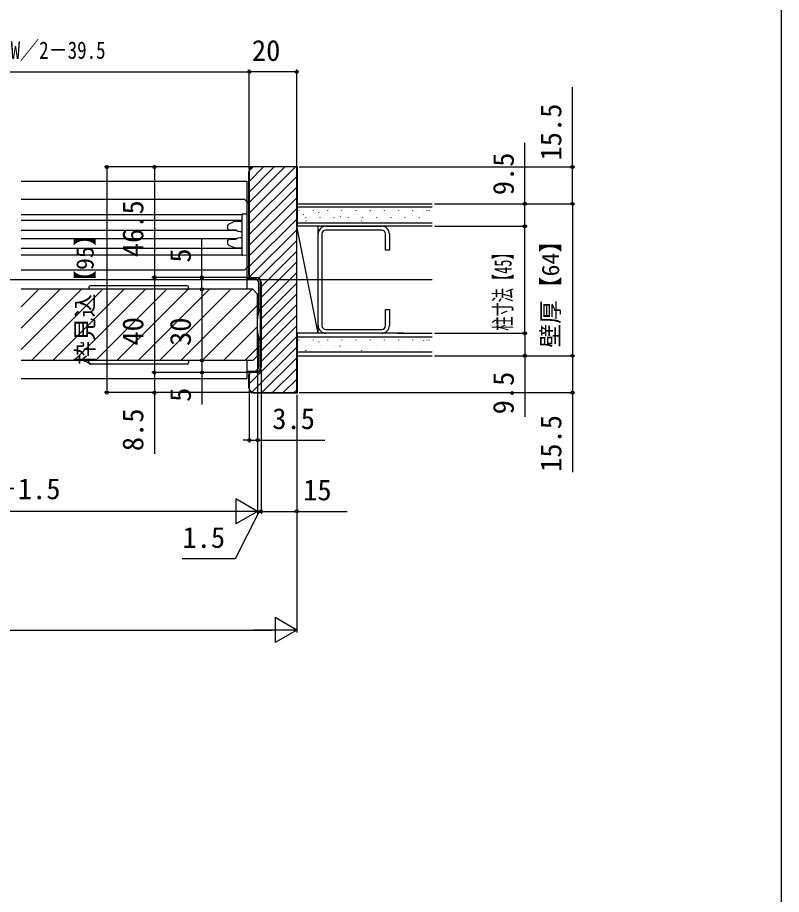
# Model space of a CAD drawing. Units: millimetres, scale not verified. Extents: x -525 to 525, y -783 to 780.
# Drawn here: x 203.6 to 525.1, y -7.3 to 361.9 of the extents above; entities that cross this region are included whole.
import ezdxf
from ezdxf.enums import TextEntityAlignment as Align

# ---------------------------------------------------------------- set-up
doc = ezdxf.new("R2010")
doc.units = ezdxf.units.MM
doc.header["$LTSCALE"] = 4
for name, color, linetype in [('0-5_YKK_12', 2, 'Continuous'), ('0-6_YKK_13', 4, 'Continuous'), ('0-8_YKK_D', 6, 'Continuous'), ('0-9_YKK_ZWAK', 7, 'Continuous'), ('0-A_YSS_K', 3, 'Continuous'), ('0-B_YSS_KE', 3, 'Continuous')]:
    doc.layers.add(name, color=color, linetype=linetype)
doc.styles.add('ＭＳ ゴシック', font='')
doc.styles.get('ＭＳ ゴシック').set_extended_font_data('MS Gothic')

msp = doc.modelspace()

# ---------------------------------------------------------------- linework, layer by layer
at = {"layer": '0-5_YKK_12'}
for p, q in [((205.1, 293.002), (300.1, 293.002)), ((300.1, 293.002), (300.1, 247.502)), ((205.1, 285.502), (299.1, 285.502)), ((299.1, 285.502), (301.1, 283.502)), ((301.1, 257.502), (301.1, 283.502)), ((205.1, 279.002), (298.119, 279.002)), ((298.1, 276.402), (205.1, 276.402)), ((295.888, 272.202), (205.1, 272.202)), ((295.885, 268.802), (205.1, 268.802)), ((298.1, 264.602), (205.1, 264.602)), ((205.1, 262.002), (298.119, 262.002)), ((299.1, 255.502), (205.1, 255.502)), ((299.1, 255.502), (301.1, 257.502)), ((378.1, 251.502), (-142.9, 251.502)), ((302.6, 247.502), (205.1, 247.502)), ((205.1, 240.109), (212.493, 247.502)), ((205.1, 231.129), (221.474, 247.502)), ((205.1, 222.148), (230.454, 247.502)), ((209.434, 217.502), (239.434, 247.502)), ((218.414, 217.502), (248.414, 247.502)), ((227.395, 217.502), (257.395, 247.502)), ((236.375, 217.502), (266.375, 247.502)), ((245.355, 217.502), (275.355, 247.502)), ((254.335, 217.502), (284.335, 247.502)), ((263.316, 217.502), (293.316, 247.502)), ((272.296, 217.502), (302.296, 247.502)), ((302.6, 247.502), (304.6, 245.502)), ((304.6, 219.502), (304.6, 245.502)), ((281.276, 217.502), (304.6, 240.826)), ((290.256, 217.502), (304.6, 231.846)), ((299.237, 217.502), (304.6, 222.866)), ((302.6, 217.502), (304.6, 219.502)), ((302.6, 217.502), (205.1, 217.502)), ((300.1, 217.502), (300.1, 210.002)), ((205.1, 210.002), (300.1, 210.002))]:
    msp.add_line(p, q, dxfattribs=at)
at = {"layer": '0-6_YKK_13'}
for p, q in [((298.1, 278.2), (298.1, 278.898)), ((298.1, 262.806), (298.1, 278.2)), ((291.938, 274.041), (291.938, 273.405)), ((294.355, 275.814), (292.52, 274.878)), ((295.143, 276.022), (296.97, 276.134)), ((296.97, 276.134), (298.1, 276.203)), ((295.473, 272.349), (293.248, 272.387)), ((291.938, 267.6), (291.938, 266.964)), ((292.52, 266.127), (294.355, 265.191)), ((293.248, 268.618), (295.471, 268.657)), ((296.97, 264.872), (295.143, 264.984)), ((298.1, 264.803), (296.97, 264.872)), ((298.1, 262.107), (298.1, 262.806)), ((300.1, 262.701), (300.1, 261.703)), ((300.1, 261.703), (298.382, 261.808)), ((300.1, 251.703), (300.1, 251.67)), ((300.1, 251.67), (300.1, 247.502)), ((233.663, 248.533), (233.6, 247.502)), ((275.038, 249.002), (234.162, 249.002)), ((274.602, 247.502), (275.6, 247.502)), ((275.6, 247.502), (275.537, 248.533)), ((305.1, 238.459), (305.078, 238.24)), ((305.078, 237.793), (305.078, 238.24)), ((305.9, 238.902), (305.62, 238.902)), ((305.9, 238.902), (305.9, 226.102)), ((305.078, 226.765), (305.078, 227.211)), ((305.078, 226.765), (305.1, 226.547)), ((305.62, 226.102), (305.9, 226.102)), ((233.663, 216.472), (233.6, 217.502)), ((275.038, 216.002), (234.162, 216.002)), ((275.6, 217.502), (275.537, 216.472)), ((300.1, 217.502), (300.1, 213.335)), ((300.1, 213.335), (300.1, 213.303))]:
    msp.add_line(p, q, dxfattribs=at)
for points in [[(298.382, 279.198), (300.1, 279.303), (300.1, 278.305), (300.1, 275.996), (300.1, 265.01), (300.1, 262.701)], [(292.52, 274.878), (292.421, 274.823), (292.327, 274.758), (292.238, 274.684), (292.156, 274.599), (292.083, 274.504), (292.022, 274.399), (291.976, 274.285), (291.947, 274.165), (291.938, 274.041)], [(291.938, 273.405), (291.95, 273.265), (291.987, 273.129), (292.045, 273.003), (292.121, 272.889), (292.21, 272.788), (292.308, 272.7), (292.415, 272.625), (292.526, 272.561), (292.642, 272.508), (292.76, 272.466), (292.881, 272.433), (293.002, 272.409), (293.125, 272.394), (293.248, 272.387)], [(295.143, 276.022), (294.982, 276.006), (294.821, 275.978), (294.663, 275.937), (294.507, 275.883), (294.355, 275.814)], [(295.463, 272.352), (295.663, 272.288), (295.861, 272.213), (296.055, 272.127), (296.245, 272.028)], [(296.359, 271.991), (297.229, 271.893), (298.099, 271.787)], [(293.248, 268.618), (293.116, 268.611), (292.984, 268.594), (292.853, 268.566), (292.724, 268.528), (292.597, 268.478), (292.474, 268.417), (292.357, 268.342), (292.247, 268.253), (292.147, 268.149), (292.061, 268.03), (291.995, 267.896), (291.952, 267.752), (291.938, 267.6)], [(291.938, 266.964), (291.947, 266.84), (291.976, 266.72), (292.022, 266.606), (292.083, 266.501), (292.156, 266.406), (292.238, 266.322), (292.327, 266.247), (292.421, 266.183), (292.52, 266.127)], [(296.245, 268.977), (296.055, 268.879), (295.861, 268.792), (295.663, 268.717), (295.463, 268.654)], [(298.1, 269.219), (297.23, 269.113), (296.359, 269.015)], [(294.355, 265.191), (294.507, 265.123), (294.663, 265.069), (294.821, 265.028), (294.982, 265), (295.143, 264.984)], [(303.1, 252.003), (303.1, 252.003), (300.4, 252.003)], [(305.1, 238.459), (305.1, 250.003), (305.1, 250.003)], [(305.1, 215.003), (305.1, 215.003), (305.1, 226.547)], [(300.4, 213.003), (303.1, 213.003), (303.1, 213.003)]]:
    msp.add_lwpolyline(points, dxfattribs=at)
for centre, radius, start, end in [((298.4, 278.898), 0.3, 93.5, 180), ((296.392, 272.29), 0.3, 240.72272, 263.63084), ((296.392, 268.716), 0.3, 96.36916, 119.27728), ((298.4, 262.107), 0.3, 180, 266.5), ((300.4, 251.703), 0.3, 90, 174.88985), ((303.1, 250.003), 2, 0.00218, 89.99782), ((234.162, 248.502), 0.5, 90, 176.5), ((275.038, 248.502), 0.5, 3.5, 90), ((325.38, 232.502), 20.98, 162.8442, 197.1558), ((305.62, 238.602), 0.3, 90, 162.8442), ((305.62, 226.402), 0.3, 197.1558, 270), ((234.162, 216.502), 0.5, 183.5, 270), ((275.038, 216.502), 0.5, 270, 356.5), ((303.1, 215.003), 2, 270.00218, 359.99782), ((300.4, 213.303), 0.3, 185.11015, 270)]:
    msp.add_arc(centre, radius, start, end, dxfattribs=at)
for centre, major_axis, start_param, end_param in [((300.4, 251.705), (0.212, 0.214), 2.2670055, 2.3561945), ((300.4, 213.3), (-0.212, 0.214), 0.7853982, 0.8745872)]:
    msp.add_ellipse(centre, major_axis=major_axis, ratio=0.991311, start_param=start_param, end_param=end_param, dxfattribs=at)
at = {"layer": '0-8_YKK_D'}
for p, q in [((301.1, 298.002), (301.1, 340.002)), ((301.1, 298.002), (301.1, 340.002)), ((321.1, 299.502), (321.1, 340.002)), ((136.1, 339.002), (301.1, 339.002)), ((321.1, 339.002), (301.1, 339.002)), ((302.182, 299.002), (240.182, 299.002)), ((241.182, 299.002), (241.182, 204.002)), ((302.182, 299.002), (260.182, 299.002)), ((261.182, 299.002), (261.182, 252.502)), ((322.1, 299.002), (438.1, 299.002)), ((379.1, 283.502), (438.1, 283.502)), ((379.1, 283.502), (418.1, 283.502)), ((379.1, 283.502), (438.1, 283.502)), ((437.1, 283.502), (437.1, 219.502)), ((379.1, 274.002), (418.1, 274.002)), ((379.1, 274.002), (418.1, 274.002)), ((417.1, 229.002), (417.1, 274.002)), ((301.182, 252.502), (260.182, 252.502)), ((301.182, 252.502), (260.182, 252.502)), ((261.182, 252.502), (261.182, 212.502)), ((301.182, 252.502), (280.182, 252.502)), ((297.182, 247.502), (280.182, 247.502)), ((297.182, 247.502), (280.182, 247.502)), ((281.182, 247.502), (281.182, 217.502)), ((379.1, 229.002), (418.1, 229.002)), ((379.1, 229.002), (418.1, 229.002)), ((304.599, 219.733), (304.599, 153.002)), ((304.599, 219.733), (304.599, 183.002)), ((304.6, 219.802), (304.6, 153.002)), ((379.1, 219.502), (438.1, 219.502)), ((379.1, 219.502), (438.1, 219.502)), ((379.1, 219.502), (418.1, 219.502)), ((297.182, 217.502), (280.182, 217.502)), ((297.182, 217.502), (280.182, 217.502)), ((301.182, 212.502), (260.182, 212.502)), ((301.182, 212.502), (260.182, 212.502)), ((301.182, 212.502), (280.182, 212.502)), ((306.1, 213.526), (306.1, 153.002)), ((306.1, 213.502), (306.1, 153.002)), ((302.182, 204.002), (240.182, 204.002)), ((302.182, 204.002), (260.182, 204.002)), ((301.1, 205.002), (301.1, 183.002)), ((322.1, 204.002), (438.1, 204.002)), ((321.1, 203.002), (321.1, 103.002)), ((321.1, 203.002), (321.1, 153.002)), ((301.1, 184.002), (298.55, 184.002)), ((301.1, 184.002), (304.599, 184.002)), ((304.599, 184.002), (332.927, 184.002)), ((304.6, 154.002), (295.507, 159.252)), ((295.507, 159.252), (295.507, 148.752)), ((294.1, 154.002), (113.1, 154.002)), ((304.6, 154.002), (286.413, 154.002)), ((304.6, 154.002), (295.507, 148.752)), ((304.599, 154.002), (302.049, 154.002)), ((306.1, 154.002), (304.599, 154.002)), ((306.1, 154.002), (304.599, 154.002)), ((306.1, 154.002), (308.65, 154.002)), ((321.1, 104.002), (312.007, 109.252)), ((312.007, 109.252), (312.007, 98.752)), ((-75.4, 104.002), (310.6, 104.002)), ((321.1, 104.002), (302.913, 104.002)), ((321.1, 104.002), (312.007, 98.752))]:
    msp.add_line(p, q, dxfattribs=at)
for points in [[(437.1, 283.502), (437.1, 299.002), (437.1, 332.552)], [(417.1, 274.002), (417.1, 283.502), (417.1, 309.211)], [(281.182, 247.502), (281.182, 252.502), (281.182, 268.557)], [(417.1, 229.002), (417.1, 219.502), (417.1, 193.793)], [(437.1, 219.502), (437.1, 204.002), (437.1, 170.452)], [(281.182, 217.502), (281.182, 212.502), (281.182, 198.998)], [(261.182, 212.502), (261.182, 204.002), (261.182, 178.157)], [(305.35, 154.002), (295.121, 134.002), (272.848, 134.002)], [(306.1, 154.002), (321.1, 154.002), (342.377, 154.002)]]:
    msp.add_lwpolyline(points, dxfattribs=at)
for centre in [(301.1, 339.002), (301.1, 339.002), (321.1, 339.002), (241.182, 299.002), (261.182, 299.002), (437.1, 299.002), (417.1, 283.502), (437.1, 283.502), (437.1, 283.502), (417.1, 274.002), (417.1, 274.002), (261.182, 252.502), (261.182, 252.502), (281.182, 252.502), (281.182, 247.502), (281.182, 247.502), (417.1, 229.002), (417.1, 229.002), (281.182, 217.502), (281.182, 217.502), (417.1, 219.502), (437.1, 219.502), (437.1, 219.502), (261.182, 212.502), (261.182, 212.502), (281.182, 212.502), (241.182, 204.002), (261.182, 204.002), (437.1, 204.002), (301.1, 184.002), (304.599, 184.002), (306.1, 154.002), (306.1, 154.002), (321.1, 154.002)]:
    msp.add_circle(centre, 0.637, dxfattribs=at)
at = {"layer": '0-9_YKK_ZWAK'}
msp.add_lwpolyline([(-524.9, -783.2), (525.1, -783.2), (525.1, 746.8)], dxfattribs=at)
at = {"layer": '0-A_YSS_K'}
for p, q in [((301.1, 292.942), (307.16, 299.002)), ((301.1, 288.452), (311.65, 299.002)), ((301.1, 283.962), (316.14, 299.002)), ((301.1, 279.472), (320.631, 299.002)), ((301.161, 297.493), (302.609, 298.941)), ((301.1, 274.982), (321.1, 294.982)), ((301.1, 270.491), (321.1, 290.491)), ((301.1, 266.001), (321.1, 286.001)), ((301.1, 261.511), (321.1, 281.511)), ((321.1, 283.502), (378.1, 283.502)), ((378.1, 282.002), (321.1, 282.002)), ((321.521, 281.514), (321.411, 281.681)), ((322.18, 280.562), (322.18, 280.662)), ((328.16, 280.562), (328.16, 280.662)), ((334.14, 280.562), (334.14, 280.662)), ((334.487, 281.389), (334.481, 281.408)), ((340.12, 280.562), (340.12, 280.662)), ((346.1, 280.562), (346.1, 280.662)), ((352.08, 280.562), (352.08, 280.662)), ((357.161, 281.542), (357.154, 281.561)), ((358.06, 280.562), (358.06, 280.662)), ((364.04, 280.562), (364.04, 280.662)), ((370.02, 280.562), (370.02, 280.662)), ((376, 280.562), (376, 280.662)), ((377.037, 280.506), (376.927, 280.673)), ((301.1, 257.021), (321.1, 277.021)), ((324.005, 278.899), (323.998, 278.918)), ((324.93, 277.712), (324.93, 277.812)), ((329.23, 280.191), (329.223, 280.21)), ((330.527, 279.745), (330.417, 279.912)), ((330.91, 277.712), (330.91, 277.812)), ((336.89, 277.712), (336.89, 277.812)), ((339.534, 277.976), (339.423, 278.143)), ((341.688, 277.1), (341.681, 277.119)), ((342.87, 277.712), (342.87, 277.812)), ((346.678, 279.052), (346.672, 279.071)), ((348.85, 277.712), (348.85, 277.812)), ((351.903, 280.344), (351.896, 280.363)), ((354.83, 277.712), (354.83, 277.812)), ((360.81, 277.712), (360.81, 277.812)), ((364.361, 277.254), (364.354, 277.273)), ((366.79, 277.712), (366.79, 277.812)), ((369.352, 279.206), (369.345, 279.225)), ((372.77, 277.712), (372.77, 277.812)), ((374.576, 280.498), (374.569, 280.517)), ((321.1, 275.502), (378.1, 275.502)), ((330.1, 229.002), (321.1, 274.002)), ((321.1, 229.002), (321.1, 274.002)), ((330.1, 274.002), (321.1, 274.002)), ((325.081, 276.136), (324.971, 276.302)), ((330.1, 229.002), (330.1, 274.002)), ((333.3, 274.002), (356.9, 274.002)), ((336.43, 275.903), (336.423, 275.922)), ((348.54, 276.208), (348.43, 276.374)), ((359.103, 276.056), (359.097, 276.075)), ((378.1, 274.002), (363.3, 274.002)), ((301.379, 252.81), (321.1, 272.531)), ((330.1, 232.202), (330.1, 270.802)), ((331.7, 270.802), (331.7, 232.202)), ((356.9, 272.402), (333.3, 272.402)), ((358.5, 264.002), (358.5, 270.802)), ((360.1, 270.802), (360.1, 264.002)), ((305.219, 252.16), (321.1, 268.041)), ((306.1, 248.551), (321.1, 263.551)), ((306.1, 244.06), (321.1, 259.06)), ((306.1, 239.57), (321.1, 254.57)), ((306.1, 235.08), (321.1, 250.08)), ((306.1, 230.59), (321.1, 245.59)), ((306.1, 226.1), (321.1, 241.1)), ((306.1, 221.61), (321.1, 236.61)), ((360.1, 239.002), (360.1, 232.202)), ((306.1, 217.12), (321.1, 232.12)), ((330.1, 229.002), (321.1, 229.002)), ((333.3, 230.602), (356.9, 230.602)), ((356.9, 229.002), (333.3, 229.002)), ((363.3, 229.002), (378.1, 229.002)), ((301.1, 207.63), (321.1, 227.63)), ((321.1, 227.502), (378.1, 227.502)), ((321.521, 227.014), (321.411, 227.181)), ((322.18, 226.062), (322.18, 226.162)), ((328.16, 226.062), (328.16, 226.162)), ((329.23, 225.691), (329.223, 225.71)), ((330.527, 225.245), (330.417, 225.412)), ((334.14, 226.062), (334.14, 226.162)), ((334.487, 226.889), (334.481, 226.908)), ((340.12, 226.062), (340.12, 226.162)), ((346.1, 226.062), (346.1, 226.162)), ((351.903, 225.844), (351.896, 225.863)), ((352.08, 226.062), (352.08, 226.162)), ((357.161, 227.042), (357.154, 227.061)), ((358.06, 226.062), (358.06, 226.162)), ((364.04, 226.062), (364.04, 226.162)), ((370.02, 226.062), (370.02, 226.162)), ((374.576, 225.998), (374.569, 226.017)), ((376, 226.062), (376, 226.162)), ((377.037, 226.006), (376.927, 226.173)), ((302.185, 204.224), (321.1, 223.139)), ((324.005, 224.399), (323.998, 224.418)), ((324.93, 223.212), (324.93, 223.312)), ((325.081, 221.636), (324.971, 221.802)), ((330.91, 223.212), (330.91, 223.312)), ((336.89, 223.212), (336.89, 223.312)), ((339.534, 223.476), (339.423, 223.643)), ((341.688, 222.6), (341.681, 222.619)), ((342.87, 223.212), (342.87, 223.312)), ((346.678, 224.552), (346.672, 224.571)), ((348.54, 221.708), (348.43, 221.874)), ((348.85, 223.212), (348.85, 223.312)), ((354.83, 223.212), (354.83, 223.312)), ((359.103, 221.556), (359.097, 221.575)), ((360.81, 223.212), (360.81, 223.312)), ((364.361, 222.754), (364.354, 222.773)), ((366.79, 223.212), (366.79, 223.312)), ((369.352, 224.706), (369.345, 224.725)), ((372.77, 223.212), (372.77, 223.312)), ((306.453, 204.002), (321.1, 218.649)), ((378.1, 221.002), (321.1, 221.002)), ((321.1, 219.502), (378.1, 219.502)), ((336.43, 221.403), (336.423, 221.422)), ((310.943, 204.002), (321.1, 214.159)), ((315.433, 204.002), (321.1, 209.669)), ((319.923, 204.002), (321.1, 205.179))]:
    msp.add_line(p, q, dxfattribs=at)
for points in [[(366.1, 274.002), (321.1, 274.002), (321.1, 283.502)], [(360.1, 270.802), (360.1, 264.002), (358.5, 264.002)], [(358.5, 232.202), (358.5, 239.002), (360.1, 239.002), (360.1, 232.202)], [(366.1, 229.002), (321.1, 229.002), (321.1, 219.502)]]:
    msp.add_lwpolyline(points, dxfattribs=at)
for centre, radius, start, end in [((333.3, 270.802), 3.2, 90, 180), ((356.9, 270.802), 3.2, 360, 90), ((333.3, 270.802), 1.6, 90, 180), ((356.9, 270.802), 1.6, 0, 90), ((333.3, 232.202), 3.2, 180, 270), ((333.3, 232.202), 1.6, 180, 270), ((356.9, 232.202), 1.6, 270, 0), ((356.9, 232.202), 3.2, 270, 0)]:
    msp.add_arc(centre, radius, start, end, dxfattribs=at)
at = {"layer": '0-B_YSS_KE'}
for p, q in [((300.9, 253.502), (300.9, 297.002)), ((301.1, 297.002), (301.1, 253.502)), ((302.1, 252.502), (304.1, 252.502)), ((304.1, 252.302), (302.1, 252.302)), ((305.9, 214.502), (305.9, 250.502)), ((306.1, 250.502), (306.1, 214.502)), ((300.9, 206.002), (300.9, 211.502)), ((301.1, 211.502), (301.1, 206.002)), ((302.1, 212.702), (304.1, 212.702)), ((304.1, 212.502), (302.1, 212.502))]:
    msp.add_line(p, q, dxfattribs=at)
for points in [[(303.1, 299.202), (321.3, 299.202), (321.3, 274.202), (321.1, 274.202)], [(321.1, 206.002), (321.1, 297.002), (321.1, 299.002), (303.1, 299.002)], [(321.1, 228.802), (321.3, 228.802), (321.3, 203.802), (303.1, 203.802)], [(303.1, 204.002), (321.1, 204.002), (321.1, 206.002)]]:
    msp.add_lwpolyline(points, dxfattribs=at)
for centre, radius, start, end in [((303.1, 297.002), 2.2, 90.00001, 179.99999), ((303.1, 297.002), 2, 90.00001, 179.99999), ((302.1, 253.502), 1.2, 180.00001, 269.99999), ((302.1, 253.502), 1, 180.00001, 269.99999), ((304.1, 250.502), 2, 0.00001, 89.99999), ((304.1, 250.502), 1.8, 0.00001, 89.99999), ((304.1, 214.502), 1.8, 270.00001, 359.99999), ((304.1, 214.502), 2, 270.00001, 359.99999), ((302.1, 211.502), 1.2, 90.00001, 179.99999), ((302.1, 211.502), 1, 90.00001, 179.99999), ((303.1, 206.002), 2.2, 180.00001, 269.99999), ((303.1, 206.002), 2, 180.00001, 269.99999)]:
    msp.add_arc(centre, radius, start, end, dxfattribs=at)

# ---------------------------------------------------------------- texts
at = {"layer": '0-8_YKK_D', "style": 'ＭＳ ゴシック', "width": 0.8}
msp.add_text('有効開口＝W／2－39.5', height=7.331, dxfattribs=at).set_placement((160.714, 342.309), align=Align.BOTTOM_LEFT)
at = {"layer": '0-8_YKK_D', "style": 'ＭＳ ゴシック'}
for s, p in [('20', (302.236, 341.002)), ('3.5', (310.813, 186.002)), ('DW＝W／2－1.5', (143.805, 156.48)), ('15', (323.809, 156.002)), ('1.5', (273.007, 136.002))]:
    msp.add_text(s, height=8.798, dxfattribs=at).set_placement(p, align=Align.BOTTOM_LEFT)
for s, height, p in [('15.5', 8.798, (435.1, 301.711)), ('9.5', 8.798, (415.1, 287.098)), ('46.5', 8.798, (259.182, 261.025)), ('枠見込【95】', 7.331, (237.819, 215.622)), ('壁厚【64】', 7.331, (433.736, 222.923)), ('5', 8.798, (279.182, 258.716)), ('40', 8.798, (259.182, 223.775)), ('30', 8.798, (279.182, 223.639)), ('9.5', 8.798, (415.1, 194.839)), ('5', 8.798, (279.182, 200.111)), ('8.5', 8.798, (259.182, 179.339)), ('15.5', 8.798, (435.1, 170.611))]:
    msp.add_text(s, height=height, rotation=90, dxfattribs=at).set_placement(p, align=Align.BOTTOM_LEFT)
at = {"layer": '0-8_YKK_D', "style": 'ＭＳ ゴシック', "width": 0.6}
msp.add_text('柱寸法【45】', height=7.331, rotation=90, dxfattribs=at).set_placement((413.736, 230.008), align=Align.BOTTOM_LEFT)

doc.saveas('drawing.dxf')
